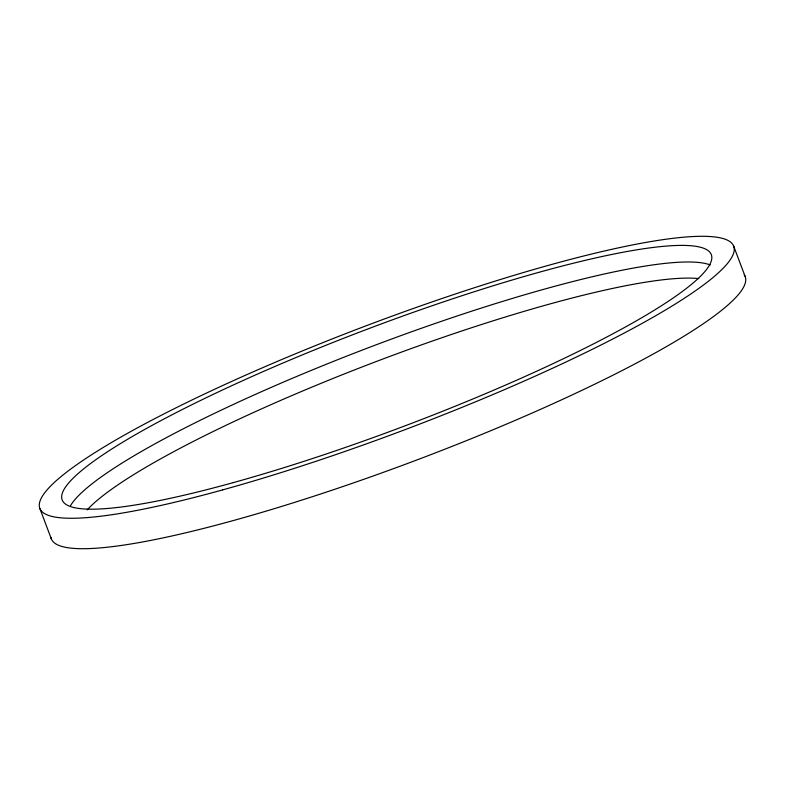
<?xml version="1.0" encoding="UTF-8"?>
<svg xmlns="http://www.w3.org/2000/svg" width="785" height="785" viewBox="0 0 785 785"><rect width="100%" height="100%" fill="white"/><g stroke="black" fill="none" stroke-linecap="round" stroke-linejoin="round"><path stroke-width="1.18" d="M733.553 245.823L745.053 276.261M39.947 508.739L51.447 539.177M744.19 274.721A370.893 55.46 -20.7 0 1 420.279 458.675A370.893 55.46 -20.7 0 1 50.927 537.509M87.174 509.877A340.984 50.986 -20.7 0 1 379.665 360.227A340.984 50.986 -20.7 0 1 698.778 278.587M70.483 505.746A346.96 51.879 -20.7 0 1 377.516 344.281A346.96 51.879 -20.7 0 1 710.229 264.957M222.724 489.869A370.893 55.46 -20.7 0 0 734.073 247.491A370.893 55.46 -20.7 0 0 203.462 394.492A370.893 55.46 -20.7 0 0 222.724 489.869M233.302 482.608A346.96 51.879 -20.7 0 0 711.661 255.861A346.96 51.879 -20.7 0 0 215.286 393.383A346.96 51.879 -20.7 0 0 233.302 482.608"/></g></svg>
